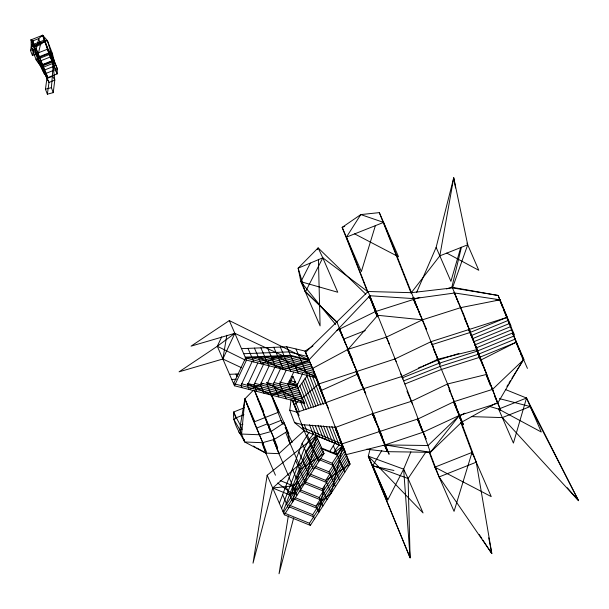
<?xml version="1.0" encoding="UTF-8"?>
<svg xmlns="http://www.w3.org/2000/svg" width="609" height="609" viewBox="0 0 609 609"><rect width="100%" height="100%" fill="white"/><g stroke="black" fill="none" stroke-linecap="round" stroke-linejoin="round"><path stroke-width="0.91" d="M53.364 63.214L42.364 67.576L44.404 70.073L53.98 66.274L54.254 61.258L50.958 52.739L47.395 49.238L37.819 53.036L47.852 77.602L44.404 70.073L40.841 66.579L36.152 59.758L31.249 47.068L32.901 44.624L44.449 40.042L47.426 40.651L50.958 52.739L57.345 68.886L44.335 74.047L37.552 58.061L37.819 53.036L31.112 39.813L42.668 35.231L47.426 40.651L52.328 53.341L54.254 61.258L57.345 68.886L57.147 73.917L47.852 77.602C39.296 69.426 38.809 56.165 31.249 47.068L31.112 39.813L32.955 40.879L34.675 46.87L32.368 55.35L38.314 53.805L40.438 44.586L38.732 38.588L42.668 35.231L57.147 73.917L47.395 49.238L42.668 35.231L53.364 63.214L51.4 87.658L53.227 92.644L47.373 94.174L45.454 89.211L46.901 78.492L40.917 65.186L31.112 39.813L40.917 65.186L49.009 82.421L47.373 94.174M321.453 447.965L337.066 454.329L342.281 446.268L304.112 430.708L278.907 453.652L265.836 453.111L244.681 441.982L240.075 430.259L240.342 425.242L244.879 398.88L253.451 390.163M271.743 395.31L284.091 422.829L271.035 431.537L259.365 434.773L241.613 434.042L244.879 398.88L254.486 420.971M53.227 92.644L54.787 80.129L52.473 60.595L52.328 53.341L49.352 52.724L37.804 57.307L36.152 59.758L40.917 65.186L52.473 60.595L49.352 52.724L50.022 54.254M304.036 430.494L294.543 422.585L289.755 410.184L291.11 399.428M331.897 426.467L339.03 444.928L316.269 435.656L267.161 475.248L253.017 563.165L272.703 487.999L302.939 461.211L317.563 438.632M288.361 515.785L279.036 573.769L293.675 517.856M292.122 492.407L293.173 485.86L295.365 484.086M412.468 404.087L406.964 391.115M226.837 335.216L222.848 359.005L179.076 371.825L217.306 346.262L234.838 333.321L284.357 356.41L310.217 362.926M308.664 360.224L305.604 352.314L368.042 291.505L411.326 292.678L439.827 255.864L453.735 177.729L467.704 244.803L452.495 287.897L477.273 349.558L497.682 403.219L459.399 415.414L423.133 432.2L385.048 444.913L345.958 454.71L312.6 368.407L348.104 349.322L386.388 337.12L422.456 319.824L460.739 307.629L500.08 299.826L507.267 317.319L431.088 341.641L395.02 358.937L318.735 383.974L301.455 398.766M318.484 440.756L299.689 469.783L292.701 501.885L285.865 486.165M324.544 485.738L318.72 512.489L315.949 506.117L295.137 497.629M38.314 53.805L36.304 48.865L38.732 38.588L32.955 40.879L30.45 50.387L32.368 55.35M461.409 247.216L451.87 287.235L452.495 287.897L498.185 295.472L523.245 359.767L497.682 403.219L497.058 402.557M321.255 447.128L289.93 495.505L305.231 482.526L316.634 436.508L306.198 452.632M347.275 457.74L315.949 506.117L331.25 493.138L342.654 447.12L332.209 463.243L339.601 480.235M370.112 448.955L368.316 456.194L410.101 557.852L408.091 478.522L403.638 469.151L368.316 456.194L410.101 557.852L403.638 469.151L410.892 451.863M416.594 292.487L436.135 247.368L453.735 177.729L455.532 187.96M460.739 247.566L450.911 281.358L436.135 247.368M505.478 389.547L526.519 398.035L513.417 443.086L498.642 409.096L489.56 406.439M375.365 225.657L361.373 271.561L342.159 227.37L360.794 214.581L379.338 212.625L398.552 256.808L354.636 233.879M460.777 422.402L472.013 452.426L454.055 511.354L434.841 467.172L429.139 452.053M279.356 503.308L302.133 443.283L309.189 432.139M281.579 508.408L297.732 465.824M283.056 511.811L305.825 451.787L316.269 435.656L312.196 425.128M290.082 383.145L292.876 376.293L304.698 403.485L234.495 385.794L217.306 346.262L221.706 336.846M33.838 45.515L34.675 46.87L40.438 44.586L44.838 41.153L33.838 45.515L33.564 46.155L32.901 44.624M414.333 297.694L413.587 299.43L415.231 303.868M241.644 367.767L222.848 359.005L234.838 333.321L191.066 346.14L229.296 320.578L308.93 359.949L309.296 360.802L290.828 356.151L245.564 357.985L233.574 383.67L303.777 401.361M234.495 385.794L246.485 360.109L229.296 320.578M252.149 361.556L240.966 385.527L241.887 387.651M257.82 363.01L247.429 385.269L249.279 389.516L263.134 383.548M263.887 363.603L253.892 385.002L256.663 391.381M269.155 365.91L260.363 384.743L264.055 393.239M275.222 366.504L266.826 384.485L271.447 395.104L297.306 386.487L279.676 382.041M280.886 367.95L273.296 384.218L278.838 396.961M286.154 370.257L279.759 383.959L286.222 398.826M288.072 384.157L293.667 372.175M293.492 384.819L295.091 381.386M295.464 401.156L287.707 383.312L296.941 385.642L302.582 373.553M318.416 259.32L320.098 325.899L300.884 281.716L310.369 263.118M317.266 249.591L318.134 247.901L365.796 294.2M380.085 431.53L356.737 371.14L336.975 322.176L305.551 291.642L322.8 257.828L318.134 247.901L298.144 268.181L300.884 281.716M393.939 470.475L372.563 465.969L372.769 465.565L408.091 478.522L423.057 512.938L368.316 456.194L387.735 499.981L403.638 469.151M329.576 451.695L335.201 442.751M372.563 465.969L381.805 450.576M506.939 386.411L507.929 384.797M508.918 383.183L510.395 380.754M511.88 378.334L523.641 359.691L492.536 389.379L454.253 401.582L418.185 418.878L341.9 443.915L303.038 427.663M367.965 292.191L346.414 237.145L360.794 214.581L383.586 222.399L437.879 359.211L477.273 349.558L468.405 329.164M319.413 442.88L296.438 478.362L301.052 488.981M293.18 486.934L320.334 445.004M286.679 504.085L322.184 449.252M323.105 451.376L283.421 512.656L309.441 523.268L310.362 525.392L350.046 464.111L335.452 427.107M310.362 525.392L284.35 514.78L324.026 453.499L315.896 434.803M335.422 486.69L328.959 471.815L343.575 449.236M344.504 451.36L325.708 480.394L331.25 493.138M327.071 499.586L322.45 488.966L345.425 453.484M322.892 506.041L319.2 497.545L346.346 455.608M314.541 518.944L312.691 514.689L348.196 459.864M309.441 523.268L349.117 461.987M408.091 478.522L425.927 451.977M298.106 388.329L307.583 375.304M313.665 433.692L309.197 439.47L304.348 448.384L297.839 465.535L295.624 460.434M339.129 445.027L335.216 450.081L333.389 453.439L342.281 446.268L335.3 427.594M366.671 449.191L387.309 451.665L430.396 452.32L459.399 415.414L447.463 384.013L411.402 401.308L373.119 413.511L335.574 427.404L301.965 424.618L294.543 422.585M348.104 349.322L377.747 315.302L422.456 319.824M245.191 357.133L290.455 355.298L308.93 359.949L369.884 295.753L413.914 298.631L454.71 292.99L500.08 299.826M379.902 431.073L385.048 444.913L430.396 452.32L461.66 422.166L495.406 403.47M294.254 404.924L297.854 401.841M296.309 384.934L297.831 383.837M299.689 469.783L310.118 462.802M310.506 462.543L324.026 453.499M336.138 473.414L325.708 480.394L310.095 474.023M336.526 473.155L350.046 464.111L340.804 442.857M313.011 345.92L305.063 351.066L286.763 346.803L241.499 348.637M336.853 330.474L375.304 311.633L419.814 297.443M244.361 407.756L233.635 412.011C232.356 423.316 239.931 432.535 244.681 441.982L262.433 442.713L274.103 439.477L287.379 431.347L284.091 422.829L288.887 433.874M459.072 416.221L464.895 413.168M480.813 360.071L516.067 342.273L527.424 368.399M289.755 410.184L297.177 412.217L325.982 402.602L363.527 388.702L401.811 376.507L437.879 359.211M320.814 390.704L357.247 374.261M311.146 365.05L277.894 356.668L261.269 363.832L254.433 348.112M368.239 292.023L322.8 257.828L298.144 268.181L305.132 291.483L336.975 322.176M432.489 344.481L469.882 332.567L506.871 317.396M471.077 335.666L508.073 320.494M472.279 338.764L509.269 323.592M473.475 341.87L510.464 326.698M474.677 344.968L511.667 329.796M475.873 348.066L512.862 332.895M514.065 335.993L477.068 351.165L438.784 363.367L402.48 377.77M515.26 339.099L478.271 354.271L439.987 366.466L403.676 380.869M404.871 383.974L441.182 369.564L479.466 357.369L516.455 342.197M31.249 47.068L47.426 40.651M37.552 58.061L50.958 52.739M36.152 59.758L52.328 53.341M40.841 66.579L54.254 61.258M344.755 226.342L342.159 227.37L367.707 292.32M346.414 237.145L383.586 222.399M439.827 255.864L467.704 244.803M343.666 339.122L365.286 330.55M241.613 434.042L240.075 430.259L233.772 419.274L236.086 418.353L233.635 412.011L236.361 417.721L243.973 414.699M236.361 417.721L240.342 425.242L242.953 424.207M277.986 412.438L253.824 422.029L244.879 398.88L266.498 452.053M240.075 430.259L241.986 429.497L240.342 425.242M418.573 367.813L421.162 366.785M422.89 366.1L437.589 360.269L458.958 353.456M499.89 410.527L498.642 409.096L526.519 398.035L578.55 500.682L502.334 417.591L471.297 416.609M502.334 417.591L530.211 406.538L578.55 500.682L567.314 487.801M434.841 467.172L472.013 452.426L491.227 496.609L434.841 467.172L435.884 468.755M429.718 452.297L439.089 476.946L476.268 462.193L461.386 422.41M252.027 357.719L314.838 373.545L313.917 371.421L258.498 357.46L283.436 369.419L309.296 360.802L307.454 356.562L288.978 351.895L243.714 353.73M446.526 288.932L451.87 287.235L498.185 295.472L502.402 306.928M30.45 50.387L36.304 48.865M45.454 89.211L51.4 87.658M447.463 384.013L486.857 374.36L477.989 353.974M411.326 292.678L452.495 287.897M293.911 487.558L293.173 485.86L272.703 487.999L290.912 495.421M229.509 374.322L238.743 373.949M231.724 379.422L236.345 379.232M495.962 299.955L499.692 299.902L511.05 326.028M382.855 445.423L384.721 445.712L387.309 451.665L385.048 444.913L428.074 445.514L459.399 415.414L461.66 422.166L459.392 416.967M291.262 376.362L293.074 376.75M271.424 356.935L312.067 367.174M264.961 357.194L312.996 369.298M245.564 357.985L315.767 375.669M246.485 360.109L316.688 377.801L325.998 402.694M274.012 382.505L298.235 388.611M266.727 382.566L299.156 390.734M260.918 382.992L300.077 392.858M254.615 383.297L301.006 394.982M248.145 383.556L301.927 397.106M241.682 383.822L302.848 399.23M499.372 398.621L530.211 406.538M301.782 281.967L337.759 292.244L322.8 257.828M289.351 380.222L295.464 382.246M305.132 291.483L305.551 291.642M321.826 448.81L337.432 455.174M320.075 458.288L332.209 463.243M319.261 459.711L333.138 465.367M315.081 466.159L328.959 471.815M314.274 467.575L329.88 473.939M309.288 475.446L326.63 482.518M305.109 481.894L322.45 488.966M304.294 483.31L323.379 491.09M280.163 480.554L293.173 485.86M300.123 489.765L319.2 497.545M299.308 491.181L320.121 499.669M294.322 499.045L316.87 508.241M289.275 505.143L312.691 514.689M289.336 506.916L313.62 516.813M316.269 435.656L319.702 437.056L315.264 425.562M247.338 383.541L271.447 395.104M217.306 346.262L245.267 360.086M288.879 381.653L296.941 385.642M446.793 253.1L478.788 270.297L466.966 243.105M498.642 409.096L541.294 432.025L526.519 398.035M277.894 356.668L316.688 377.801L305.063 351.066L308.215 359.645M266.712 382.795L282.53 391.412M283.147 391.747L304.698 403.478M253.504 446.047L255.148 446.991M256.792 447.927L265.836 453.111L275.443 475.203M277.681 483.036L291.955 493.602M425.973 328.715L426.513 329.172L412.894 297.679M368.514 296.842L370.561 298.829M243.364 438.777L244.552 439.942M238.675 431.956L241.057 434.674M302.079 283.193L335.643 324.498M388.808 343.248L389.341 343.918L386.388 337.12M439.089 476.946L491.813 553.589L476.268 462.193M479.268 534.565L481.879 538.523M482.929 540.114L491.813 553.589L488.722 537.808M283.314 424.298L281.053 420.377L268.044 425.539L254.448 390.369L263.72 411.585M285.119 427.427L292.183 442.393M308.93 359.949L313.917 371.421M503.841 310.423L514.445 334.813M524.029 359.614L512.671 333.488L514.026 336.998M522.111 357.148L523.245 359.767M454.086 292.335L463.693 314.427L468.808 328.137M464.522 318.286L470.483 331.989M493.648 391.93L486.256 374.938L490.253 385.269M494.721 396.421L500.636 410.017L492.232 388.74M431.088 341.641L433.304 346.742M433.814 349.863L440.094 364.311L431.02 342.106M448.978 389.44L450.097 392.021L449.686 389.113L436.988 358.716M450.858 393.764L456.468 406.683M453.484 401.818L463.464 424.762L454.101 402.001M368.042 291.505C389.676 344.763 410.923 398.225 430.396 452.32M377.747 315.302L369.336 295.692M369.435 296.712L377.519 316.726M395.02 358.937L396.132 361.487M401.811 376.507L402.922 379.057L400.737 373.736M418.185 418.878L419.296 421.428M340.553 332.476L339.236 328.929L352.169 358.671L350.769 357.491L347.663 349.452M347.138 349.041L358.96 376.233M355.77 370.858L365.75 393.802L356.676 371.597M373.119 413.511L375.334 418.604L375.806 421.9M372.145 413.229L382.125 436.173M378.768 430.464L389.113 454.261L372.335 413.465M372.769 465.565L387.735 499.981M314.389 373.972L321.78 390.986M319.337 387.309L328.571 408.548M335.574 427.404L338.155 433.357M335.711 429.68L344.945 450.919M295.997 349.124L307.454 375.471M333.367 445.834L344.823 472.173M286.763 346.803L298.212 373.142M280.292 347.061L290.82 371.277M273.829 347.328L283.436 369.419M292.442 400.182L299.095 415.475M307.355 435.222L318.804 461.561M295.327 407.969L304.112 430.708L301.478 423.887M303.746 429.855L311.877 448.551M267.359 347.587L276.044 367.554M260.896 347.846L268.653 365.689M302.133 443.283L313.589 469.63M298.882 451.863L309.41 476.078M271.629 395.241L278.648 411.387M299.605 465.619L288.597 440.002M247.962 348.371L253.877 361.967M297.9 465.672L305.231 482.526M292.373 469.014L296.324 478.103M263.499 414.204L274.583 439.698M268.706 427.069L270.373 430.89M254.463 390.369L277.651 447.63M273.471 439.591L278.907 453.652L288.514 475.743M289.123 477.585L296.88 495.429M235.972 374.055L237.084 376.606M254.159 422.791L256.48 428.142L267.633 423.719L270.366 430.776M256.846 428.972L263.431 444.121M282.614 494.736L288.521 508.332M267.161 475.248L284.35 514.78M44.449 40.042L45.119 41.572M37.804 57.307L38.466 58.837M417.865 419.03L426.087 438.998L417.591 419.449L421.999 430.868M375.304 311.633L377.413 316.779M416.731 307.134L413.024 297.748M339.236 328.929L341.337 334.059M342.03 335.772L342.73 337.485M347.625 349.459L354.933 367.334M516.067 342.273L519.591 351.028M520.299 352.778L521.357 355.412M292.305 400.067L297.177 412.217M273.38 439.683L277.521 450.158M468.839 329.545L473.886 342.311M474.556 344.001L491.935 387.994M379.338 212.625L411.166 293.294M313.833 372.297L314.876 374.946M315.926 377.603L326.036 403.242M515.047 339.639L515.724 341.39M454.276 292.191L458.341 302.703M468.527 329.05L469.882 332.567M476.474 349.619L479.466 357.369M479.808 358.244L480.486 360.003M413.633 298.273L420.347 315.652M453.614 401.727L457.998 413.085M459.011 415.703L460.366 419.198M369.64 295.388L377.786 316.467M339.282 327.771L345.333 343.423M356.227 371.612L359.348 379.689M359.645 380.458L360.543 382.787M360.84 383.563L361.746 385.885M372.426 413.526L375.243 420.819M379.262 431.225L383.99 443.451M384.667 445.194L386.015 448.688M315.721 377.534L325.609 403.112M334.813 426.932L342.281 446.252M312.531 376.354L323.402 404.49M309.326 375.159L320.852 404.993M329.332 426.932L335.78 443.603M306.829 375.799L318.134 405.046M326.363 426.323L332.529 442.279M304.987 378.113L315.934 406.439M323.463 425.912L329.279 440.954M303.229 380.176L313.719 407.322M320.821 425.706L326.234 439.721M301.828 383.19L311.328 407.764M318.111 425.318L323.196 438.48M297.953 388.268L300.328 394.411M301.006 396.17L302.026 398.804M303.724 403.188L306.099 409.332M300.64 401.841L303.701 409.766M309.486 424.732L313.232 434.415M295.083 400.707L299.445 411.989M304.47 424.998L307.157 431.941M292.533 400.737L295.73 409.004M296.37 410.656L297.009 412.308M271.028 394.434L282.378 423.811M285.697 432.382L289.998 443.527L287.379 431.347M268.721 427.297L269.741 429.931M262.19 443.679L265.836 453.111L262.433 442.713M47.395 49.238L53.98 66.274M37.819 53.036L44.404 70.073M299.902 385.756L308.778 408.753M469.128 328.997L481.14 361.221M482.1 363.794L482.739 365.507M376.948 316.071L369.488 295.761M257.409 398.37L258.064 400.151M274.103 439.477L278.907 453.652M472.013 452.426L472.378 454.284M41.267 60.573L41.077 65.612L54.087 60.451L50.562 56.888L41.267 60.573M52.663 76.201L46.901 78.492L49.009 82.421L54.787 80.129L52.663 76.201"/></g></svg>
